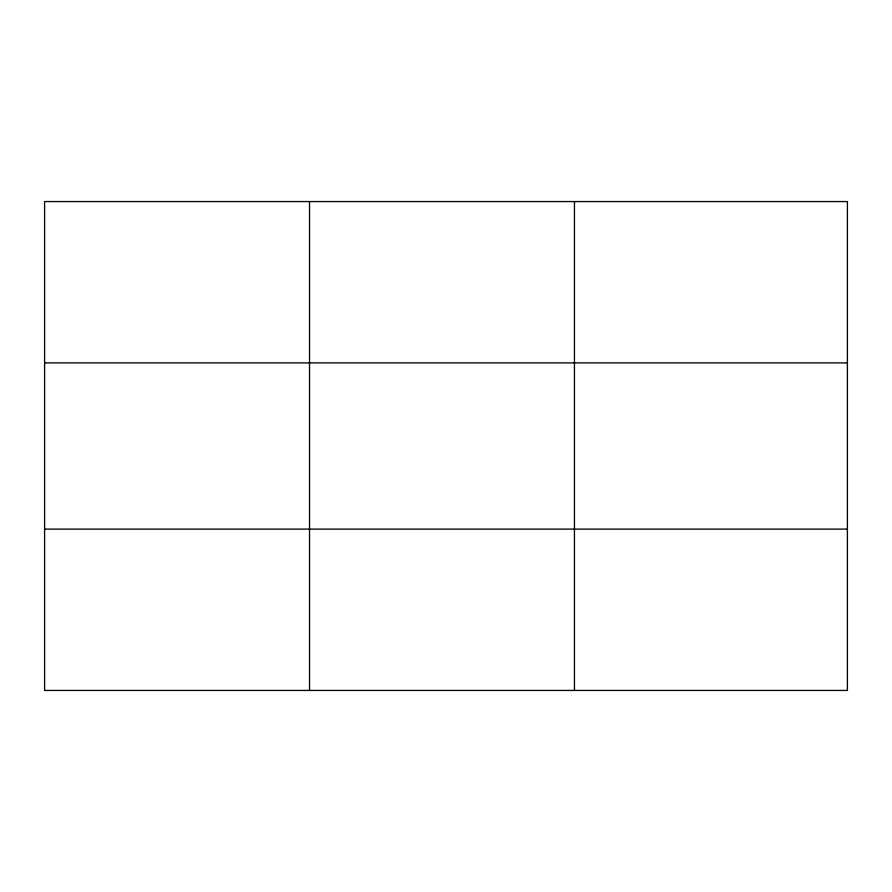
<?xml version="1.0" encoding="UTF-8"?>
<svg xmlns="http://www.w3.org/2000/svg" width="892" height="892" viewBox="0 0 892 892"><rect width="100%" height="100%" fill="white"/><g stroke="black" fill="none" stroke-linecap="round" stroke-linejoin="round"><path stroke-width="1.34" d="M309.524 690.441L309.524 201.559M574.448 690.441L574.448 201.559M44.6 362.888L847.4 362.888M44.6 529.112L847.4 529.112M847.4 201.559L847.4 690.441L44.6 690.441L44.6 201.559L847.4 201.559"/></g></svg>
